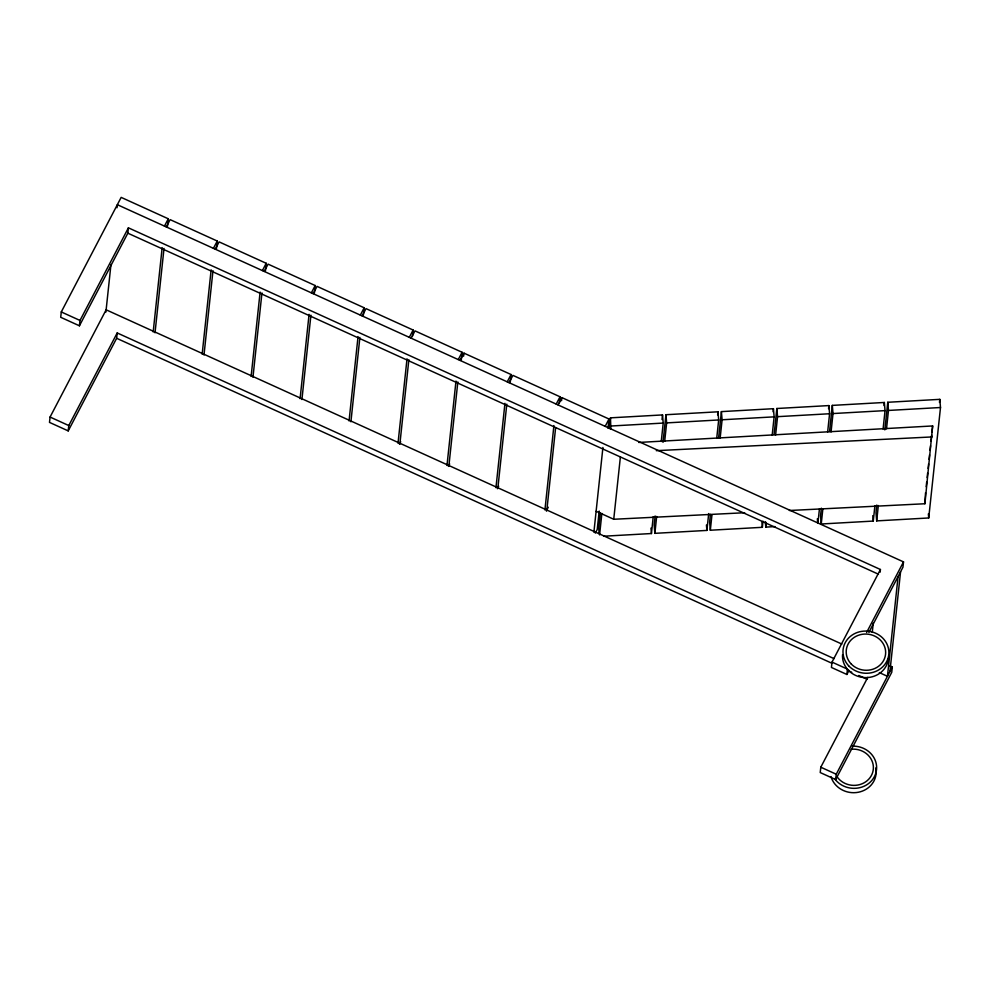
<?xml version="1.0" encoding="UTF-8"?>
<svg xmlns="http://www.w3.org/2000/svg" width="990" height="990" viewBox="0 0 990 990"><rect width="100%" height="100%" fill="white"/><g stroke="black" fill="none" stroke-linecap="round" stroke-linejoin="round"><path stroke-width="1.49" d="M789.352 510.506L924.908 503.749L925.526 492.772M924.908 503.749L932.654 425.947L638.649 442.456M841.809 644.045L106.14 309.808L50.069 417.05L49.5 422.396L68.211 430.897L116.634 338.283L117.204 332.949L834.001 658.61M167.471 226.463L168.288 218.79L121.164 197.381L61.281 311.949L60.712 317.295L79.423 325.797L127.834 233.182L128.403 227.836L880.419 569.498L880.135 572.171M68.211 430.897L68.78 425.552L117.204 332.949M79.423 325.797L79.992 320.451L128.403 227.836M105.893 312.085L110.967 264.528M117.018 207.764L117.34 204.695L903.511 561.887L902.942 567.233L868.886 632.387M153.178 331.959L162.174 247.587M155.022 332.801L164.018 248.428M202.146 354.21L211.142 269.837M203.99 355.051L212.986 270.678M216.439 248.713L217.256 241.04L170.131 219.631L166.308 226.945M251.113 376.447L260.11 292.075M252.957 377.289L261.954 292.916M265.407 270.963L266.223 263.291L219.099 241.882L215.276 249.195M300.081 398.698L309.078 314.325M301.925 399.539L310.922 315.167M314.375 293.201L315.191 285.541L268.08 264.132L264.243 271.446M349.049 420.948L358.046 336.575M350.906 421.789L359.89 337.417M363.342 315.451L364.159 307.779L317.048 286.37L313.211 293.696M398.017 443.198L407.014 358.825M399.873 444.04L408.87 359.667M412.471 336.167L413.127 330.029L366.015 308.62L362.192 315.934M446.985 465.449L455.982 381.076M448.841 466.29L457.838 381.917M461.278 359.952L462.095 352.279L414.983 330.87L411.159 338.184M463.617 356.19L463.951 353.121L511.063 374.529L510.246 382.202M495.953 487.699L504.95 403.326M497.809 488.528L506.806 404.155M544.921 509.937L553.917 425.564M546.777 510.778L555.6 427.94M559.387 402.905L560.031 396.78L512.919 375.371L509.095 382.685M561.553 400.678L561.887 397.609L609.011 419.018L608.021 428.225M593.889 532.187L602.922 447.48M599.197 511.063L597.23 529.477L595.312 533.127M600.348 512.956L598.715 528.289L599.185 533.734M609.345 428.583L610.484 417.842L662.52 414.921L663.213 423.077L661.258 441.49M599.581 534.922L601.87 513.439M610.867 429.066L610.484 417.842M744.678 512.733L613.738 519.267L620.384 456.996M662.025 419.525L662.52 414.921M604.011 536.196L651.445 533.536L653.239 516.656M655.145 515.976L654.167 525.183L654.873 533.338L706.897 530.417L708.704 513.55M663.003 442.344L665.948 414.723L717.973 411.803L718.678 419.97L716.711 438.372M654.873 533.338L656.667 516.471M664.686 441.293L666.654 422.891L665.948 414.723M717.639 414.872L717.973 411.803M710.436 514.392L709.62 522.064L710.325 530.232L762.35 527.311L763.005 521.173M718.616 437.691L721.401 411.617L773.425 408.697L774.13 416.852L772.163 435.266M710.325 530.232L711.959 514.887M720.138 438.186L722.106 419.772L721.401 411.617M773.103 411.766L773.425 408.697M774.081 434.585L776.853 408.499L828.89 405.578L829.583 413.746L827.628 432.147M774.96 526.593L765.79 527.113L766.272 522.51M775.603 435.068L777.558 416.666L776.853 408.499M828.556 408.647L828.89 405.578M817.975 522.658L819.448 508.848M821.354 508.167L820.537 515.84L821.242 523.995L873.267 521.074L874.9 505.742M829.533 431.467L832.318 405.393L884.342 402.472L885.048 410.627L883.08 429.041M821.242 523.995L822.876 508.662M831.055 431.962L833.011 413.548L832.318 405.393M867.785 677.333L820.797 767.213L820.227 772.559L835.671 779.576L891.743 672.334L892.312 666.988L889.503 665.713M880.419 569.498L832.008 662.112L831.439 667.458L846.883 674.475L849.012 670.403M835.671 779.576L836.241 774.23L892.312 666.988M846.883 674.475L847.452 669.129L832.008 662.112M884.008 405.529L884.342 402.472M876.806 505.061L875.989 512.721L876.695 520.889L928.719 517.968L940.5 407.509L939.795 399.354L887.77 402.274L884.825 429.883M876.695 520.889L878.328 505.543M886.508 428.843L888.476 410.442L887.77 402.274M872.264 632.387L873.242 623.18M898.079 576.527L887.448 676.294L879.33 672.606M889.923 671.566L900.554 571.799M926.17 486.696L926.665 482.142M927.147 477.588L927.63 473.022M928.113 468.468L928.608 463.914M929.09 459.36L929.573 454.806M930.055 450.252L930.551 445.686M931.033 441.132L931.677 435.055M931.998 432.024L932.654 425.947M939.473 402.423L939.795 399.354M164.464 226.104L168.288 218.79M213.432 248.354L217.256 241.04M262.399 270.604L266.223 263.291M311.367 292.854L315.191 285.541M360.335 315.105L364.159 307.779M409.303 337.343L413.127 330.029M399.44 444.139L400.715 441.701M458.271 359.593L462.095 352.279M460.127 360.434L463.951 353.121M448.408 466.389L449.683 463.951M507.239 381.843L511.063 374.529M497.376 488.639L498.651 486.201M556.207 404.093L560.031 396.78M558.063 404.935L561.887 397.609M546.344 510.889L548.262 507.226M605.175 426.344L609.011 419.018M866.609 632.474L903.511 561.887M611.189 425.997L663.213 423.077M666.654 422.891L718.678 419.97M722.106 419.772L774.13 416.852M777.558 416.666L829.583 413.746M833.011 413.548L885.048 410.627M888.476 410.442L940.5 407.509M656.296 450.673L932.035 436.937M127.834 233.182L878.439 574.2M596.129 511.261L613.738 519.267M61.281 311.949L79.992 320.451M116.634 338.283L832.033 663.312M847.514 670.354L851.746 672.272M858.788 675.477L867.24 679.313M50.069 417.05L68.78 425.552M820.797 767.213L836.241 774.23M928.373 513.884L928.719 517.968M872.796 515.642L873.267 521.074M817.344 518.748L817.691 522.831M765.32 521.668L765.79 527.113M761.892 521.866L762.35 527.311M706.427 524.972L706.897 530.417M650.975 528.091L651.445 533.536M875.742 767.955A22.98 21.075 6.1 0 1 858.305 792.26A22.98 21.075 6.1 0 1 830.994 776.581M852.266 746.163A22.98 21.075 6.1 0 1 874.207 777.014A22.98 21.075 6.1 0 1 834.508 778.561M851.177 749.232A19.751 18.105 6.1 0 1 872.623 762.572A19.751 18.105 6.1 0 1 861.919 783.857A19.751 18.105 6.1 0 1 837.206 776.977M888.377 658.375A22.98 21.075 6.1 0 1 863.849 677.531A22.98 21.075 6.1 0 1 842.564 654.65M848.591 665.713A22.98 21.075 6.1 0 0 887.634 659.414A22.98 21.075 6.1 0 0 861.56 631.385A22.98 21.075 6.1 0 0 848.591 665.713M851.041 663.807A19.751 18.105 6.1 0 0 884.577 658.387A19.751 18.105 6.1 0 0 862.179 634.305A19.751 18.105 6.1 0 0 851.041 663.807"/></g></svg>
